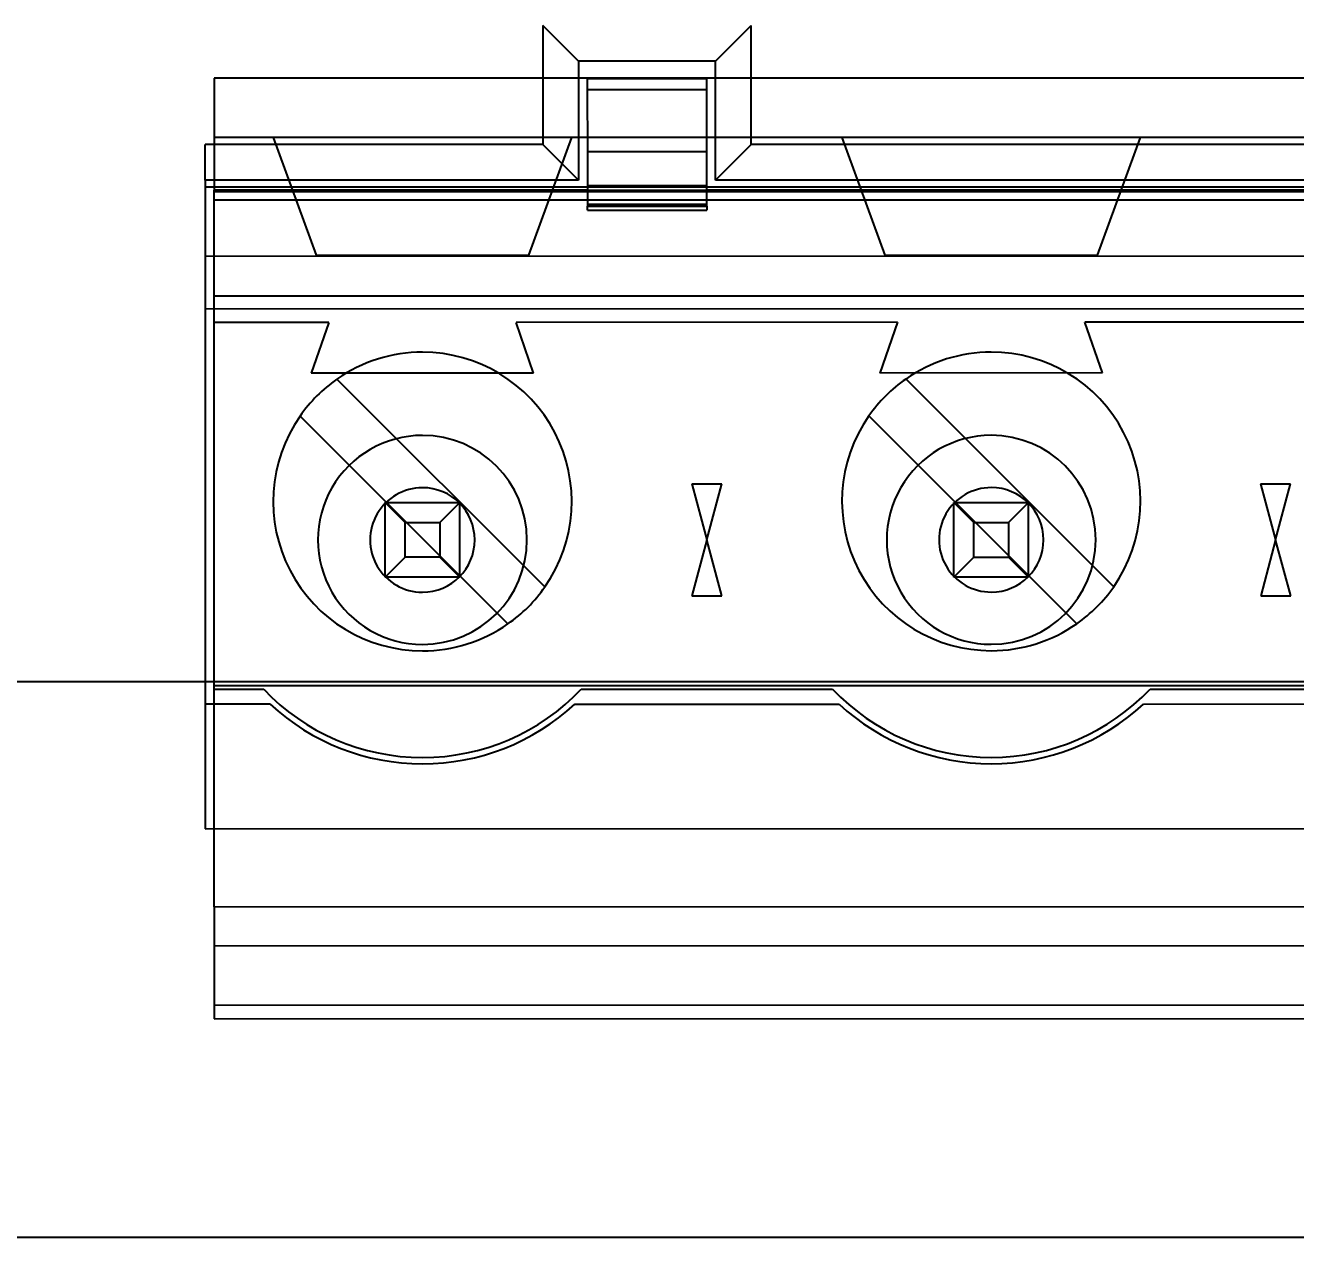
# Model space of a CAD drawing. Header units: inches. Extents: x -1.2 to 16.3, y -13.7 to 34.2.
# Drawn here: x 0.756 to 1.426, y 3.71 to 4.349 of the extents above; entities that cross this region are included whole.
import ezdxf

# ---------------------------------------------------------------- set-up
doc = ezdxf.new("R2010")
doc.units = ezdxf.units.IN
doc.header["$MEASUREMENT"] = 0
for name, color, linetype in [('MAIN-1', 7, 'Continuous'), ('MAIN-2', 7, 'Continuous'), ('PSYMS', 7, 'Continuous')]:
    doc.layers.add(name, color=color, linetype=linetype)
doc.styles.get("Standard").update_dxf_attribs({"font": 'romans.shx'})
doc.dimstyles.get("Standard").update_dxf_attribs({"dimtxt": 0.18, "dimasz": 0.18, "dimexe": 0.18, "dimexo": 0.0625, "dimgap": 0.09, "dimtad": 0, "dimtih": 1, "dimtoh": 1, "dimdec": 4, "dimzin": 0, "dimdsep": 46, "dimtxsty": 'Standard', "dimcen": 0.09, "dimadec": 0, "dimazin": 0, "dimtfac": 1, "dimtdec": 4, "dimtofl": 0, "dimtmove": 0, "dimatfit": 3, "dimfxl": 1, "dimtolj": 1, "dimtzin": 0, "dimarcsym": 0})

# ---------------------------------------------------------------- blocks, each defined once
blk = doc.blocks.new('48250500')
at = {"layer": 'MAIN-1'}
blk.add_line((3.50215, 3.17115), (0.35333, 3.17115), dxfattribs=at)
at = {"layer": 'MAIN-2'}
for p, q in [((0.72191, 3.49851), (0.70314, 3.51729)), ((0.70314, 3.51729), (0.70314, 3.45443)), ((0.79418, 3.49851), (0.81296, 3.51729)), ((0.81296, 3.45443), (0.81296, 3.51729)), ((0.79418, 3.49851), (0.72191, 3.49851)), ((0.72191, 3.49851), (0.72191, 3.43565)), ((0.79418, 3.43565), (0.79418, 3.49851)), ((1.64939, 3.48961), (0.5297, 3.48939)), ((0.5297, 3.48939), (0.52971, 3.43033)), ((0.5297, 3.48939), (0.5297, 3.48939)), ((0.78954, 3.4892), (0.72655, 3.48919)), ((0.72655, 3.48919), (0.72655, 3.48347)), ((0.78954, 3.48348), (0.78954, 3.4892)), ((0.72655, 3.48347), (0.78954, 3.48348)), ((0.72655, 3.48347), (0.72656, 3.45076)), ((0.78955, 3.45077), (0.78954, 3.48348)), ((1.64939, 3.45831), (0.52971, 3.45809)), ((0.52971, 3.45809), (0.52971, 3.45809)), ((0.56081, 3.4581), (0.56081, 3.4581)), ((0.56081, 3.4581), (0.58346, 3.39609)), ((0.69566, 3.39611), (0.71829, 3.45813)), ((0.71829, 3.45813), (0.71829, 3.45813)), ((0.86081, 3.45816), (0.86081, 3.45816)), ((0.86081, 3.45816), (0.88346, 3.39615)), ((0.99566, 3.39617), (1.01829, 3.45819)), ((1.01829, 3.45819), (1.01829, 3.45819)), ((0.52499, 3.43565), (0.52498, 3.45443)), ((0.70314, 3.45443), (0.52498, 3.45443)), ((0.72191, 3.43565), (0.70314, 3.45443)), ((0.72656, 3.45076), (0.78955, 3.45077)), ((0.72656, 3.45076), (0.72656, 3.4219)), ((0.78956, 3.42191), (0.78955, 3.45077)), ((0.79418, 3.43565), (0.81296, 3.45443)), ((1.36613, 3.45443), (0.81296, 3.45443)), ((0.52499, 3.43565), (0.525, 3.39549)), ((0.72191, 3.43565), (0.52499, 3.43565)), ((0.52499, 3.4321), (1.65412, 3.43233)), ((0.52499, 3.4321), (0.52499, 3.4321)), ((0.52499, 3.4321), (0.525, 3.36767)), ((0.52499, 3.4321), (0.52499, 3.4321)), ((0.72656, 3.43037), (0.52971, 3.43033)), ((0.52973, 3.36065), (0.52971, 3.43033)), ((0.72656, 3.43287), (0.78955, 3.43288)), ((0.72656, 3.43046), (0.78956, 3.43048)), ((1.38956, 3.43051), (0.78956, 3.43039)), ((1.3849, 3.43565), (0.79418, 3.43565)), ((0.52971, 3.42955), (1.6494, 3.42977)), ((0.52971, 3.42955), (0.52971, 3.42955)), ((1.6494, 3.42529), (0.52971, 3.42506)), ((0.70799, 3.4299), (0.57112, 3.42987)), ((1.00799, 3.42996), (0.87112, 3.42993)), ((0.78956, 3.42287), (0.72656, 3.42286)), ((0.72656, 3.4219), (0.78956, 3.42191)), ((0.72657, 3.41992), (0.72656, 3.4219)), ((0.72657, 3.41992), (0.78956, 3.41993)), ((0.78956, 3.42191), (0.78956, 3.41993)), ((1.65413, 3.39572), (0.525, 3.39549)), ((0.525, 3.39549), (0.525, 3.39549)), ((0.58346, 3.39609), (0.69566, 3.39611)), ((0.58346, 3.39609), (0.58346, 3.39609)), ((0.69566, 3.39611), (0.69566, 3.39611)), ((0.88346, 3.39615), (0.99566, 3.39617)), ((0.88346, 3.39615), (0.88346, 3.39615)), ((0.99566, 3.39617), (0.99566, 3.39617)), ((1.64941, 3.37465), (0.52972, 3.37443)), ((1.65413, 3.3679), (0.525, 3.36767)), ((0.525, 3.36767), (0.525, 3.36767)), ((0.525, 3.36767), (0.525, 3.36767)), ((0.525, 3.36767), (0.52504, 3.15927)), ((0.59016, 3.36066), (0.52973, 3.36065)), ((0.52977, 3.16714), (0.52973, 3.36065)), ((0.52973, 3.36065), (0.52973, 3.36065)), ((0.59016, 3.36066), (0.58091, 3.33389)), ((0.59016, 3.36066), (0.59016, 3.36066)), ((0.89016, 3.36072), (0.68898, 3.36068)), ((0.69824, 3.33391), (0.68898, 3.36068)), ((0.68898, 3.36068), (0.68898, 3.36068)), ((0.89016, 3.36072), (0.88091, 3.33395)), ((0.89016, 3.36072), (0.89016, 3.36072)), ((1.19016, 3.36078), (0.98898, 3.36074)), ((0.98898, 3.36074), (0.98898, 3.36074)), ((0.99824, 3.33397), (0.98898, 3.36074)), ((0.69824, 3.33391), (0.58091, 3.33389)), ((0.58091, 3.33389), (0.58091, 3.33389)), ((0.5945, 3.33074), (0.5945, 3.33074)), ((0.5945, 3.33074), (0.70416, 3.22112)), ((0.69824, 3.33391), (0.69824, 3.33391)), ((0.99824, 3.33397), (0.88091, 3.33395)), ((0.88091, 3.33395), (0.88091, 3.33395)), ((0.8945, 3.3308), (0.8945, 3.3308)), ((0.8945, 3.3308), (1.00416, 3.22118)), ((0.99824, 3.33397), (0.99824, 3.33397)), ((0.57502, 3.31124), (0.57502, 3.31124)), ((0.57502, 3.31124), (0.68468, 3.20163)), ((0.87502, 3.3113), (0.87502, 3.3113)), ((0.87502, 3.3113), (0.98468, 3.20169)), ((0.78167, 3.27546), (0.7975, 3.27547)), ((0.78167, 3.27546), (0.78959, 3.24594)), ((0.78167, 3.27546), (0.78167, 3.27546)), ((0.78959, 3.24594), (0.7975, 3.27547)), ((0.7975, 3.27547), (0.7975, 3.27547)), ((1.08167, 3.27552), (1.0975, 3.27553)), ((1.08167, 3.27552), (1.08959, 3.246)), ((1.08167, 3.27552), (1.08167, 3.27552)), ((1.08959, 3.246), (1.0975, 3.27553)), ((1.0975, 3.27553), (1.0975, 3.27553)), ((0.6199, 3.26559), (0.65927, 3.2656)), ((0.61991, 3.22622), (0.6199, 3.26559)), ((0.6199, 3.26559), (0.6199, 3.26559)), ((0.63045, 3.25504), (0.6199, 3.26559)), ((0.64873, 3.25504), (0.65927, 3.2656)), ((0.65928, 3.22623), (0.65927, 3.2656)), ((0.65927, 3.2656), (0.65927, 3.2656)), ((0.9199, 3.26565), (0.95927, 3.26566)), ((0.91991, 3.22628), (0.9199, 3.26565)), ((0.9199, 3.26565), (0.9199, 3.26565)), ((0.93045, 3.2551), (0.9199, 3.26565)), ((0.94873, 3.2551), (0.95927, 3.26566)), ((0.95928, 3.22629), (0.95927, 3.26566)), ((0.95927, 3.26566), (0.95927, 3.26566)), ((0.63046, 3.23677), (0.63045, 3.25504)), ((0.63045, 3.25504), (0.64873, 3.25504)), ((0.64873, 3.25504), (0.64873, 3.23677)), ((0.93046, 3.23683), (0.93045, 3.2551)), ((0.93045, 3.2551), (0.94873, 3.2551)), ((0.94873, 3.2551), (0.94873, 3.23683)), ((0.78959, 3.24594), (0.78169, 3.21641)), ((0.78959, 3.24594), (0.78959, 3.24594)), ((0.79751, 3.21641), (0.78959, 3.24594)), ((0.78959, 3.24594), (0.78959, 3.24594)), ((1.08959, 3.246), (1.08169, 3.21647)), ((1.08959, 3.246), (1.08959, 3.246)), ((1.09751, 3.21647), (1.08959, 3.246)), ((1.08959, 3.246), (1.08959, 3.246)), ((0.61991, 3.22622), (0.63046, 3.23677)), ((0.64873, 3.23677), (0.63046, 3.23677)), ((0.64873, 3.23677), (0.65928, 3.22623)), ((0.93046, 3.23683), (0.91991, 3.22628)), ((0.93046, 3.23683), (0.94873, 3.23683)), ((0.94873, 3.23683), (0.95928, 3.22629)), ((0.65928, 3.22623), (0.61991, 3.22622)), ((0.61991, 3.22622), (0.61991, 3.22622)), ((0.65928, 3.22623), (0.65928, 3.22623)), ((0.95928, 3.22629), (0.91991, 3.22628)), ((0.91991, 3.22628), (0.91991, 3.22628)), ((0.95928, 3.22629), (0.95928, 3.22629)), ((0.70416, 3.22112), (0.70416, 3.22112)), ((0.78169, 3.21641), (0.78169, 3.21641)), ((0.78169, 3.21641), (0.79751, 3.21641)), ((0.79751, 3.21641), (0.79751, 3.21641)), ((1.00416, 3.22118), (1.00416, 3.22118)), ((1.08169, 3.21647), (1.08169, 3.21647)), ((1.08169, 3.21647), (1.09751, 3.21647)), ((1.09751, 3.21647), (1.09751, 3.21647)), ((0.68468, 3.20163), (0.68468, 3.20163)), ((0.98468, 3.20169), (0.98468, 3.20169)), ((1.64945, 3.16914), (0.52977, 3.16892)), ((0.52977, 3.16892), (0.52977, 3.16892)), ((0.52977, 3.16714), (0.55586, 3.16715)), ((0.52979, 3.05238), (0.52977, 3.16714)), ((0.52977, 3.16714), (0.52977, 3.16714)), ((0.55586, 3.16715), (0.55586, 3.16715)), ((0.72335, 3.16718), (0.85586, 3.16721)), ((0.72335, 3.16718), (0.72335, 3.16718)), ((0.85586, 3.16721), (0.85586, 3.16721)), ((1.02335, 3.16724), (1.15586, 3.16727)), ((1.02335, 3.16724), (1.02335, 3.16724)), ((0.55931, 3.15928), (0.52504, 3.15927)), ((0.52504, 3.15927), (0.52504, 3.15927)), ((0.52504, 3.15927), (0.52506, 3.09352)), ((0.52504, 3.15927), (0.52504, 3.15927)), ((0.55931, 3.15928), (0.55931, 3.15928)), ((0.71991, 3.15931), (0.85931, 3.15934)), ((0.71991, 3.15931), (0.71991, 3.15931)), ((0.85931, 3.15934), (0.85931, 3.15934)), ((1.01991, 3.15937), (1.15931, 3.1594)), ((1.01991, 3.15937), (1.01991, 3.15937)), ((0.52506, 3.09352), (1.65419, 3.09375)), ((0.52506, 3.09352), (0.52506, 3.09352)), ((0.52979, 3.05238), (1.64947, 3.0526)), ((0.52979, 3.05238), (0.5298, 2.99333)), ((1.64948, 3.03194), (0.52979, 3.03171)), ((0.52979, 3.03171), (0.52979, 3.03171)), ((1.64948, 3.00064), (0.5298, 3.00041)), ((0.5298, 3.00041), (0.5298, 3.00041)), ((0.5298, 2.99333), (1.64949, 2.99355)), ((0.5298, 2.99333), (0.5298, 2.99333)), ((2.80256, 2.87793), (0.15049, 2.87793))]:
    blk.add_line(p, q, dxfattribs=at)
for centre, radius, start, end in [((0.63959, 3.26618), 0.07874, 90.01144, 124.93282), ((0.63959, 3.26618), 0.07874, 325.09008, 90.01144), ((0.93959, 3.26624), 0.07874, 90.01144, 124.93282), ((0.93959, 3.26624), 0.07874, 325.09008, 90.01144), ((0.63959, 3.26618), 0.07874, 124.93282, 145.0901), ((0.93959, 3.26624), 0.07874, 124.93282, 145.0901), ((0.63959, 3.26618), 0.07874, 145.0901, 270.01148), ((0.93959, 3.26624), 0.07874, 145.0901, 270.01148), ((0.63959, 3.24591), 0.05512, 90.01144, 270.01148), ((0.63959, 3.24591), 0.05512, 90.01144, 270.01148), ((0.63959, 3.24591), 0.05512, 270.01148, 90.01144), ((0.63959, 3.24591), 0.05512, 270.01148, 90.01144), ((0.93959, 3.24597), 0.05512, 90.01144, 270.01148), ((0.93959, 3.24597), 0.05512, 90.01144, 270.01148), ((0.93959, 3.24597), 0.05512, 270.01148, 90.01144), ((0.93959, 3.24597), 0.05512, 270.01148, 90.01144), ((0.63959, 3.24591), 0.02756, 90.01144, 270.01148), ((0.63959, 3.24591), 0.02756, 270.01148, 90.01144), ((0.93959, 3.24597), 0.02756, 90.01144, 270.01148), ((0.93959, 3.24597), 0.02756, 270.01148, 90.01144), ((0.63959, 3.26618), 0.07874, 304.9328, 325.09008), ((0.93959, 3.26624), 0.07874, 304.9328, 325.09008), ((0.63959, 3.26618), 0.07874, 270.01148, 304.9328), ((0.93959, 3.26624), 0.07874, 270.01148, 304.9328), ((0.63959, 3.2465), 0.11535, 223.46083, 316.56212), ((0.93959, 3.24656), 0.11535, 223.46083, 316.56212), ((0.63959, 3.24591), 0.11811, 227.17801, 270.01148), ((0.63959, 3.24591), 0.11811, 270.01148, 312.84489), ((0.93959, 3.24597), 0.11811, 227.17801, 270.01148), ((0.93959, 3.24597), 0.11811, 270.01148, 312.84489)]:
    blk.add_arc(centre, radius, start, end, dxfattribs=at)
blk = doc.blocks.new('*D94')
at = {"layer": 'Defpoints', "color": 0, "transparency": 16777216}
for p in [(-0.46334, 31.67663), (-0.46334, -13.32337), (15.44575, -13.32337)]:
    blk.add_point(p, dxfattribs=at)
at = {"layer": 'PSYMS', "color": 0, "lineweight": -2, "transparency": 16777216}
for p, q in [((-0.40084, 31.67663), (15.62575, 31.67663)), ((15.44575, 31.49663), (15.44575, 10.45465)), ((15.44575, -13.14337), (15.44575, 9.77465)), ((-0.40084, -13.32337), (15.62575, -13.32337))]:
    blk.add_line(p, q, dxfattribs=at)
at = {"layer": 'PSYMS', "color": 0, "transparency": 16777216}
for points in [[(15.41575, 31.49663), (15.47575, 31.49663), (15.44575, 31.67663)], [(15.41575, -13.14337), (15.47575, -13.14337), (15.44575, -13.32337)]]:
    blk.add_solid(points, dxfattribs=at)
at = {"layer": 'PSYMS', "color": 0, "transparency": 16777216, "insert": (15.44575, 10.11465), "char_height": 0.5, "attachment_point": 5}
blk.add_mtext('\\A1;45.00', dxfattribs=at)

msp = doc.modelspace()

# ---------------------------------------------------------------- block references
at = {"layer": 'PSYMS'}
msp.add_blockref('48250500', (0.32548, 0.832), dxfattribs=at)

# ---------------------------------------------------------------- dimensions: what is measured, and where the dimension line sits
dim = msp.add_linear_dim(base=(15.44575, -13.32337), p1=(-0.46334, 31.67663), p2=(-0.46334, -13.32337), angle=90, dimstyle='Standard', override={"dimtxt": 0.5, "dimdec": 2}, dxfattribs=at)
dim.commit()
dim.dimension.update_dxf_attribs({"geometry": '*D94', "text_midpoint": (15.44575, 10.11465), "dimtype": 160})

doc.saveas('drawing.dxf')
